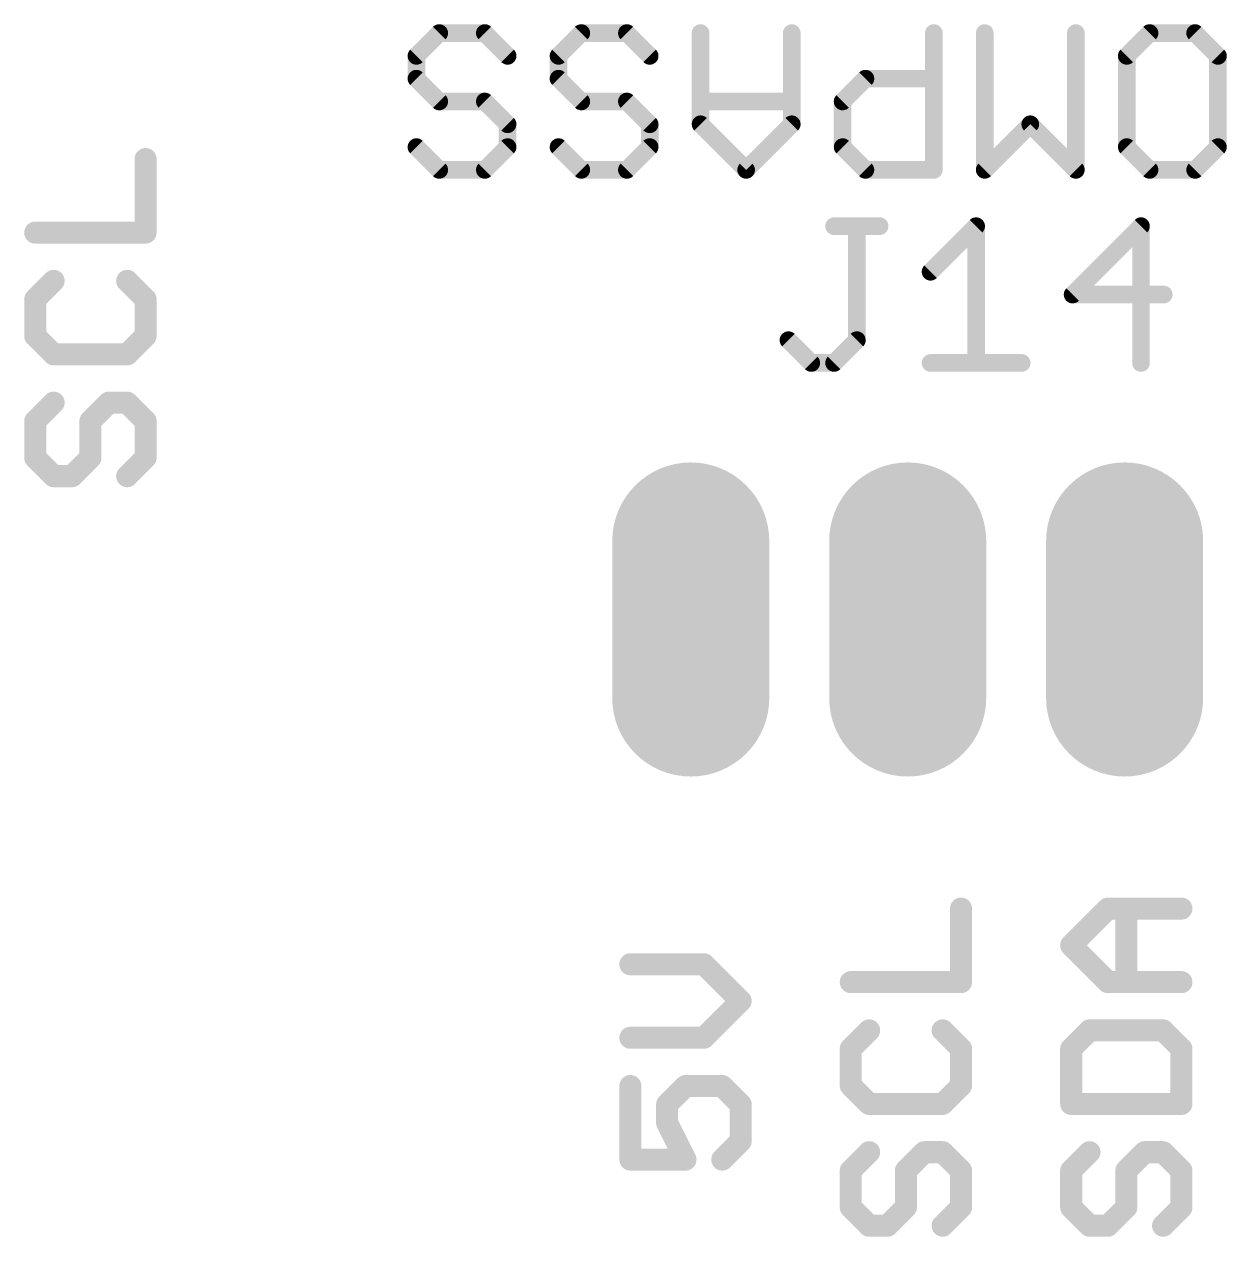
# Model space of a CAD drawing. Extents: x -38.3 to 35.6, y -39 to 39.9.
# Drawn here: x -5.72 to 1.21, y 27.3 to 34.29 of the extents above; entities that cross this region are included whole.
import ezdxf

# ---------------------------------------------------------------- set-up
doc = ezdxf.new("R2010")
doc.units = 0
doc.header["$MEASUREMENT"] = 0
doc.layers.get('0').update_dxf_attribs({"linetype": 'CONTINUOUS'})
doc.layers.add('25', color=253, linetype='CONTINUOUS')

# ---------------------------------------------------------------- blocks, each defined once
blk = doc.blocks.new('LONGP100')
at = {"const_width": 1}
blk.add_lwpolyline([(-0.5, 0), (0.5, 0)], dxfattribs=at)
at = {"const_width": 0.5}
for points in [[(-0.5, 0.25, 1), (-0.5, -0.25)], [(0.5, -0.25, 1), (0.5, 0.25)]]:
    blk.add_lwpolyline(points, format="xyb", dxfattribs=at)

msp = doc.modelspace()

# ---------------------------------------------------------------- linework, layer by layer
at = {"layer": '25'}
for points, const_width in [([(-3.4557, 34.1079), (-3.3243, 34.2392)], 0.1016), ([(-3.3243, 34.2392), (-3.0616, 34.2392)], 0.1016), ([(-3.0616, 34.2392), (-2.9303, 34.1079)], 0.1016), ([(-2.6371, 34.1079), (-2.5057, 34.2392)], 0.1016), ([(-2.5057, 34.2392), (-2.243, 34.2392)], 0.1016), ([(-2.243, 34.2392), (-2.1117, 34.1079)], 0.1016), ([(-1.8185, 33.7138), (-1.8185, 34.2392)], 0.1016), ([(-1.2931, 34.2392), (-1.2931, 33.7138)], 0.1016), ([(-0.4745, 34.2392), (-0.4745, 33.4511)], 0.1016), ([(-0.1813, 33.4511), (-0.1813, 34.2392)], 0.1016), ([(0.344, 34.2392), (0.344, 33.4511)], 0.1016), ([(0.7686, 34.2392), (0.6372, 34.1079)], 0.1016), ([(1.0313, 34.2392), (0.7686, 34.2392)], 0.1016), ([(1.1626, 34.1079), (1.0313, 34.2392)], 0.1016), ([(-3.4557, 33.9765), (-3.4557, 34.1079)], 0.1016), ([(-2.6371, 33.9765), (-2.6371, 34.1079)], 0.1016), ([(0.6372, 34.1079), (0.6372, 33.5825)], 0.1016), ([(1.1626, 33.5825), (1.1626, 34.1079)], 0.1016), ([(-3.3243, 33.8452), (-3.4557, 33.9765)], 0.1016), ([(-2.5057, 33.8452), (-2.6371, 33.9765)], 0.1016), ([(-0.9999, 33.8452), (-0.8686, 33.9765)], 0.1016), ([(-0.8686, 33.9765), (-0.4745, 33.9765)], 0.1016), ([(-3.0616, 33.8452), (-3.3243, 33.8452)], 0.1016), ([(-2.9303, 33.7138), (-3.0616, 33.8452)], 0.1016), ([(-2.243, 33.8452), (-2.5057, 33.8452)], 0.1016), ([(-2.1117, 33.7138), (-2.243, 33.8452)], 0.1016), ([(-1.2931, 33.8452), (-1.8185, 33.8452)], 0.1016), ([(-0.9999, 33.5825), (-0.9999, 33.8452)], 0.1016), ([(-2.9303, 33.5825), (-2.9303, 33.7138)], 0.1016), ([(-2.1117, 33.5825), (-2.1117, 33.7138)], 0.1016), ([(-1.5558, 33.4511), (-1.8185, 33.7138)], 0.1016), ([(-1.2931, 33.7138), (-1.5558, 33.4511)], 0.1016), ([(0.0814, 33.7138), (-0.1813, 33.4511)], 0.1016), ([(0.344, 33.4511), (0.0814, 33.7138)], 0.1016), ([(-3.4557, 33.5825), (-3.3243, 33.4511)], 0.1016), ([(-3.0616, 33.4511), (-2.9303, 33.5825)], 0.1016), ([(-2.6371, 33.5825), (-2.5057, 33.4511)], 0.1016), ([(-2.243, 33.4511), (-2.1117, 33.5825)], 0.1016), ([(-0.8686, 33.4511), (-0.9999, 33.5825)], 0.1016), ([(0.6372, 33.5825), (0.7686, 33.4511)], 0.1016), ([(1.0313, 33.4511), (1.1626, 33.5825)], 0.1016), ([(-5.0165, 33.0898), (-5.0165, 33.5135)], 0.127), ([(-3.3243, 33.4511), (-3.0616, 33.4511)], 0.1016), ([(-2.5057, 33.4511), (-2.243, 33.4511)], 0.1016), ([(-0.4745, 33.4511), (-0.8686, 33.4511)], 0.1016), ([(0.7686, 33.4511), (1.0313, 33.4511)], 0.1016), ([(-5.652, 33.0898), (-5.0165, 33.0898)], 0.127), ([(-1.0492, 33.1269), (-0.7866, 33.1269)], 0.1016), ([(-0.9179, 32.4701), (-0.9179, 33.1269)], 0.1016), ([(-0.4934, 32.8642), (-0.2307, 33.1269)], 0.1016), ([(-0.2307, 33.1269), (-0.2307, 32.3388)], 0.1016), ([(0.7193, 33.1269), (0.3252, 32.7328)], 0.1016), ([(0.7193, 32.3388), (0.7193, 33.1269)], 0.1016), ([(-5.5461, 32.8118), (-5.652, 32.7059)], 0.127), ([(-5.0165, 32.7059), (-5.1224, 32.8118)], 0.127), ([(-5.652, 32.7059), (-5.652, 32.4941)], 0.127), ([(-5.0165, 32.4941), (-5.0165, 32.7059)], 0.127), ([(0.3252, 32.7328), (0.8506, 32.7328)], 0.1016), ([(-5.652, 32.4941), (-5.5461, 32.3881)], 0.127), ([(-5.1224, 32.3881), (-5.0165, 32.4941)], 0.127), ([(-1.3119, 32.4701), (-1.1806, 32.3388)], 0.1016), ([(-1.0492, 32.3388), (-0.9179, 32.4701)], 0.1016), ([(-5.5461, 32.3881), (-5.1224, 32.3881)], 0.127), ([(-1.1806, 32.3388), (-1.0492, 32.3388)], 0.1016), ([(-0.4934, 32.3388), (0.032, 32.3388)], 0.1016), ([(-5.5461, 32.1102), (-5.652, 32.0043)], 0.127), ([(-5.3343, 32.0043), (-5.2283, 32.1102)], 0.127), ([(-5.2283, 32.1102), (-5.1224, 32.1102)], 0.127), ([(-5.1224, 32.1102), (-5.0165, 32.0043)], 0.127), ([(-5.652, 32.0043), (-5.652, 31.7924)], 0.127), ([(-5.3343, 31.7924), (-5.3343, 32.0043)], 0.127), ([(-5.0165, 32.0043), (-5.0165, 31.7924)], 0.127), ([(-5.652, 31.7924), (-5.5461, 31.6865)], 0.127), ([(-5.4402, 31.6865), (-5.3343, 31.7924)], 0.127), ([(-5.0165, 31.7924), (-5.1224, 31.6865)], 0.127), ([(-5.5461, 31.6865), (-5.4402, 31.6865)], 0.127), ([(-0.3175, 28.7718), (-0.3175, 29.1955)], 0.127), ([(0.317, 28.9836), (0.5288, 29.1955)], 0.127), ([(0.5288, 29.1955), (0.9525, 29.1955)], 0.127), ([(0.6347, 28.7718), (0.6347, 29.1955)], 0.127), ([(0.5288, 28.7718), (0.317, 28.9836)], 0.127), ([(-1.7993, 28.8748), (-2.223, 28.8748)], 0.127), ([(-1.5875, 28.663), (-1.7993, 28.8748)], 0.127), ([(-0.953, 28.7718), (-0.3175, 28.7718)], 0.127), ([(0.9525, 28.7718), (0.5288, 28.7718)], 0.127), ([(-1.7993, 28.4511), (-1.5875, 28.663)], 0.127), ([(-2.223, 28.4511), (-1.7993, 28.4511)], 0.127), ([(-0.8471, 28.4938), (-0.953, 28.3879)], 0.127), ([(-0.3175, 28.3879), (-0.4234, 28.4938)], 0.127), ([(0.4229, 28.4938), (0.317, 28.3879)], 0.127), ([(0.8466, 28.4938), (0.4229, 28.4938)], 0.127), ([(0.9525, 28.3879), (0.8466, 28.4938)], 0.127), ([(-0.953, 28.3879), (-0.953, 28.1761)], 0.127), ([(-0.3175, 28.1761), (-0.3175, 28.3879)], 0.127), ([(0.317, 28.3879), (0.317, 28.0701)], 0.127), ([(0.9525, 28.0701), (0.9525, 28.3879)], 0.127), ([(-2.223, 28.1732), (-2.223, 27.7495)], 0.127), ([(-2.0112, 28.0673), (-1.9053, 28.1732)], 0.127), ([(-1.9053, 28.1732), (-1.6934, 28.1732)], 0.127), ([(-1.6934, 28.1732), (-1.5875, 28.0673)], 0.127), ([(-0.953, 28.1761), (-0.8471, 28.0701)], 0.127), ([(-0.4234, 28.0701), (-0.3175, 28.1761)], 0.127), ([(-2.0112, 27.9613), (-2.0112, 28.0673)], 0.127), ([(-1.5875, 28.0673), (-1.5875, 27.8554)], 0.127), ([(-0.8471, 28.0701), (-0.4234, 28.0701)], 0.127), ([(0.317, 28.0701), (0.9525, 28.0701)], 0.127), ([(-1.9053, 27.7495), (-2.0112, 27.9613)], 0.127), ([(-1.5875, 27.8554), (-1.6934, 27.7495)], 0.127), ([(-2.223, 27.7495), (-1.9053, 27.7495)], 0.127), ([(-0.8471, 27.7922), (-0.953, 27.6863)], 0.127), ([(-0.6353, 27.6863), (-0.5293, 27.7922)], 0.127), ([(-0.5293, 27.7922), (-0.4234, 27.7922)], 0.127), ([(-0.4234, 27.7922), (-0.3175, 27.6863)], 0.127), ([(0.4229, 27.7922), (0.317, 27.6863)], 0.127), ([(0.6347, 27.6863), (0.7407, 27.7922)], 0.127), ([(0.7407, 27.7922), (0.8466, 27.7922)], 0.127), ([(0.8466, 27.7922), (0.9525, 27.6863)], 0.127), ([(-0.953, 27.6863), (-0.953, 27.4744)], 0.127), ([(-0.6353, 27.4744), (-0.6353, 27.6863)], 0.127), ([(-0.3175, 27.6863), (-0.3175, 27.4744)], 0.127), ([(0.317, 27.6863), (0.317, 27.4744)], 0.127), ([(0.6347, 27.4744), (0.6347, 27.6863)], 0.127), ([(0.9525, 27.6863), (0.9525, 27.4744)], 0.127), ([(-0.953, 27.4744), (-0.8471, 27.3685)], 0.127), ([(-0.7412, 27.3685), (-0.6353, 27.4744)], 0.127), ([(-0.3175, 27.4744), (-0.4234, 27.3685)], 0.127), ([(0.317, 27.4744), (0.4229, 27.3685)], 0.127), ([(0.5288, 27.3685), (0.6347, 27.4744)], 0.127), ([(0.9525, 27.4744), (0.8466, 27.3685)], 0.127), ([(-0.8471, 27.3685), (-0.7412, 27.3685)], 0.127), ([(0.4229, 27.3685), (0.5288, 27.3685)], 0.127)]:
    msp.add_lwpolyline(points, dxfattribs=dict(at, const_width=const_width))
for points, const_width in [([(-3.3243, 34.2646, 1), (-3.3243, 34.2138)], 0.0508), ([(-3.3063, 34.2212, 1), (-3.3423, 34.2572)], 0.0508), ([(-3.0437, 34.2572, 1), (-3.0796, 34.2212)], 0.0508), ([(-3.0616, 34.2138, 1), (-3.0616, 34.2646)], 0.0508), ([(-2.5057, 34.2646, 1), (-2.5057, 34.2138)], 0.0508), ([(-2.4878, 34.2212, 1), (-2.5237, 34.2572)], 0.0508), ([(-2.2251, 34.2572, 1), (-2.261, 34.2212)], 0.0508), ([(-2.243, 34.2138, 1), (-2.243, 34.2646)], 0.0508), ([(-1.7931, 34.2392, 1), (-1.8439, 34.2392)], 0.0508), ([(-1.2677, 34.2392, 1), (-1.3185, 34.2392)], 0.0508), ([(-0.4491, 34.2392, 1), (-0.4999, 34.2392)], 0.0508), ([(-0.1559, 34.2392, 1), (-0.2067, 34.2392)], 0.0508), ([(0.3694, 34.2392, 1), (0.3186, 34.2392)], 0.0508), ([(0.7686, 34.2646, 1), (0.7686, 34.2138)], 0.0508), ([(0.7865, 34.2212, 1), (0.7506, 34.2572)], 0.0508), ([(1.0492, 34.2572, 1), (1.0133, 34.2212)], 0.0508), ([(1.0313, 34.2138, 1), (1.0313, 34.2646)], 0.0508), ([(-3.4303, 34.1079, 1), (-3.4811, 34.1079)], 0.0508), ([(-2.6117, 34.1079, 1), (-2.6625, 34.1079)], 0.0508), ([(0.6626, 34.1079, 1), (0.6118, 34.1079)], 0.0508), ([(1.188, 34.1079, 1), (1.1372, 34.1079)], 0.0508), ([(-3.4736, 34.1258, 1), (-3.4377, 34.0899)], 0.0508), ([(-2.9482, 34.0899, 1), (-2.9123, 34.1258)], 0.0508), ([(-2.655, 34.1258, 1), (-2.6191, 34.0899)], 0.0508), ([(-2.1297, 34.0899, 1), (-2.0937, 34.1258)], 0.0508), ([(0.6193, 34.1258, 1), (0.6552, 34.0899)], 0.0508), ([(1.1447, 34.0899, 1), (1.1806, 34.1258)], 0.0508), ([(-3.4377, 33.9945, 1), (-3.4736, 33.9585)], 0.0508), ([(-2.6191, 33.9945, 1), (-2.655, 33.9585)], 0.0508), ([(-0.8686, 34.0019, 1), (-0.8686, 33.9511)], 0.0508), ([(-0.8506, 33.9585, 1), (-0.8865, 33.9945)], 0.0508), ([(-0.4745, 33.9511, 1), (-0.4745, 34.0019)], 0.0508), ([(-3.4811, 33.9765, 1), (-3.4303, 33.9765)], 0.0508), ([(-2.6625, 33.9765, 1), (-2.6117, 33.9765)], 0.0508), ([(-3.3243, 33.8706, 1), (-3.3243, 33.8198)], 0.0508), ([(-3.3423, 33.8272, 1), (-3.3063, 33.8631)], 0.0508), ([(-3.0437, 33.8631, 1), (-3.0796, 33.8272)], 0.0508), ([(-3.0616, 33.8198, 1), (-3.0616, 33.8706)], 0.0508), ([(-2.5057, 33.8706, 1), (-2.5057, 33.8198)], 0.0508), ([(-2.5237, 33.8272, 1), (-2.4878, 33.8631)], 0.0508), ([(-2.2251, 33.8631, 1), (-2.261, 33.8272)], 0.0508), ([(-2.243, 33.8198, 1), (-2.243, 33.8706)], 0.0508), ([(-1.8185, 33.8706, 1), (-1.8185, 33.8198)], 0.0508), ([(-1.2931, 33.8198, 1), (-1.2931, 33.8706)], 0.0508), ([(-0.9745, 33.8452, 1), (-1.0253, 33.8452)], 0.0508), ([(-1.0179, 33.8631, 1), (-0.982, 33.8272)], 0.0508), ([(-2.9049, 33.7138, 1), (-2.9557, 33.7138)], 0.0508), ([(-2.9482, 33.6959, 1), (-2.9123, 33.7318)], 0.0508), ([(-2.0863, 33.7138, 1), (-2.1371, 33.7138)], 0.0508), ([(-2.1297, 33.6959, 1), (-2.0937, 33.7318)], 0.0508), ([(-1.8005, 33.7318, 1), (-1.8365, 33.6959)], 0.0508), ([(-1.8439, 33.7138, 1), (-1.7931, 33.7138)], 0.0508), ([(-1.3185, 33.7138, 1), (-1.2677, 33.7138)], 0.0508), ([(-1.2752, 33.6959, 1), (-1.3111, 33.7318)], 0.0508), ([(0.0993, 33.7318, 1), (0.0634, 33.6959)], 0.0508), ([(0.0993, 33.6959, 1), (0.0634, 33.7318)], 0.0508), ([(-3.4377, 33.6004, 1), (-3.4736, 33.5645)], 0.0508), ([(-2.9557, 33.5825, 1), (-2.9049, 33.5825)], 0.0508), ([(-2.9123, 33.5645, 1), (-2.9482, 33.6004)], 0.0508), ([(-2.6191, 33.6004, 1), (-2.655, 33.5645)], 0.0508), ([(-2.1371, 33.5825, 1), (-2.0863, 33.5825)], 0.0508), ([(-2.0937, 33.5645, 1), (-2.1297, 33.6004)], 0.0508), ([(-0.982, 33.6004, 1), (-1.0179, 33.5645)], 0.0508), ([(-1.0253, 33.5825, 1), (-0.9745, 33.5825)], 0.0508), ([(0.6118, 33.5825, 1), (0.6626, 33.5825)], 0.0508), ([(0.6552, 33.6004, 1), (0.6193, 33.5645)], 0.0508), ([(1.1372, 33.5825, 1), (1.188, 33.5825)], 0.0508), ([(1.1806, 33.5645, 1), (1.1447, 33.6004)], 0.0508), ([(-4.9848, 33.5135, 1), (-5.0483, 33.5135)], 0.0635), ([(-3.3243, 33.4765, 1), (-3.3243, 33.4257)], 0.0508), ([(-3.3423, 33.4332, 1), (-3.3063, 33.4691)], 0.0508), ([(-3.0796, 33.4691, 1), (-3.0437, 33.4332)], 0.0508), ([(-3.0616, 33.4257, 1), (-3.0616, 33.4765)], 0.0508), ([(-2.5057, 33.4765, 1), (-2.5057, 33.4257)], 0.0508), ([(-2.5237, 33.4332, 1), (-2.4878, 33.4691)], 0.0508), ([(-2.261, 33.4691, 1), (-2.2251, 33.4332)], 0.0508), ([(-2.243, 33.4257, 1), (-2.243, 33.4765)], 0.0508), ([(-1.5738, 33.4691, 1), (-1.5378, 33.4332)], 0.0508), ([(-1.5738, 33.4332, 1), (-1.5378, 33.4691)], 0.0508), ([(-0.8686, 33.4765, 1), (-0.8686, 33.4257)], 0.0508), ([(-0.8865, 33.4332, 1), (-0.8506, 33.4691)], 0.0508), ([(-0.4999, 33.4511, 1), (-0.4491, 33.4511)], 0.0508), ([(-0.4745, 33.4257, 1), (-0.4745, 33.4765)], 0.0508), ([(-0.1993, 33.4691, 1), (-0.1634, 33.4332)], 0.0508), ([(-0.2067, 33.4511, 1), (-0.1559, 33.4511)], 0.0508), ([(0.3186, 33.4511, 1), (0.3694, 33.4511)], 0.0508), ([(0.3261, 33.4332, 1), (0.362, 33.4691)], 0.0508), ([(0.7686, 33.4765, 1), (0.7686, 33.4257)], 0.0508), ([(0.7506, 33.4332, 1), (0.7865, 33.4691)], 0.0508), ([(1.0133, 33.4691, 1), (1.0492, 33.4332)], 0.0508), ([(1.0313, 33.4257, 1), (1.0313, 33.4765)], 0.0508), ([(-5.652, 33.1215, 1), (-5.652, 33.058)], 0.0635), ([(-5.0483, 33.0898, 1), (-4.9848, 33.0898)], 0.0635), ([(-5.0165, 33.058, 1), (-5.0165, 33.1215)], 0.0635), ([(-1.0492, 33.1523, 1), (-1.0492, 33.1015)], 0.0508), ([(-0.8925, 33.1269, 1), (-0.9433, 33.1269)], 0.0508), ([(-0.7866, 33.1015, 1), (-0.7866, 33.1523)], 0.0508), ([(-0.2053, 33.1269, 1), (-0.2561, 33.1269)], 0.0508), ([(-0.2127, 33.1089, 1), (-0.2486, 33.1448)], 0.0508), ([(0.7447, 33.1269, 1), (0.6939, 33.1269)], 0.0508), ([(0.7372, 33.1089, 1), (0.7013, 33.1448)], 0.0508), ([(-0.5113, 32.8821, 1), (-0.4754, 32.8462)], 0.0508), ([(-5.5237, 32.7894, 1), (-5.5686, 32.8343)], 0.0635), ([(-5.1, 32.8343, 1), (-5.1449, 32.7894)], 0.0635), ([(-5.6203, 32.7059, 1), (-5.6838, 32.7059)], 0.0635), ([(-5.6745, 32.7284, 1), (-5.6296, 32.6835)], 0.0635), ([(-4.9848, 32.7059, 1), (-5.0483, 32.7059)], 0.0635), ([(-5.039, 32.6835, 1), (-4.994, 32.7284)], 0.0635), ([(0.3252, 32.7582, 1), (0.3252, 32.7074)], 0.0508), ([(0.3073, 32.7508, 1), (0.3432, 32.7149)], 0.0508), ([(0.8506, 32.7074, 1), (0.8506, 32.7582)], 0.0508), ([(-5.6296, 32.5165, 1), (-5.6745, 32.4716)], 0.0635), ([(-4.994, 32.4716, 1), (-5.039, 32.5165)], 0.0635), ([(-5.6838, 32.4941, 1), (-5.6203, 32.4941)], 0.0635), ([(-5.0483, 32.4941, 1), (-4.9848, 32.4941)], 0.0635), ([(-1.294, 32.4881, 1), (-1.3299, 32.4522)], 0.0508), ([(-0.9433, 32.4701, 1), (-0.8925, 32.4701)], 0.0508), ([(-0.8999, 32.4522, 1), (-0.9359, 32.4881)], 0.0508), ([(-5.5461, 32.4199, 1), (-5.5461, 32.3564)], 0.0635), ([(-5.5686, 32.3657, 1), (-5.5237, 32.4106)], 0.0635), ([(-5.1449, 32.4106, 1), (-5.1, 32.3657)], 0.0635), ([(-5.1224, 32.3564, 1), (-5.1224, 32.4199)], 0.0635), ([(-1.1806, 32.3642, 1), (-1.1806, 32.3134)], 0.0508), ([(-1.1986, 32.3208, 1), (-1.1626, 32.3568)], 0.0508), ([(-1.0672, 32.3568, 1), (-1.0313, 32.3208)], 0.0508), ([(-1.0492, 32.3134, 1), (-1.0492, 32.3642)], 0.0508), ([(-0.4934, 32.3642, 1), (-0.4934, 32.3134)], 0.0508), ([(-0.2561, 32.3388, 1), (-0.2053, 32.3388)], 0.0508), ([(0.032, 32.3134, 1), (0.032, 32.3642)], 0.0508), ([(0.6939, 32.3388, 1), (0.7447, 32.3388)], 0.0508), ([(-5.5237, 32.0877, 1), (-5.5686, 32.1326)], 0.0635), ([(-5.2283, 32.1419, 1), (-5.2283, 32.0784)], 0.0635), ([(-5.2059, 32.0877, 1), (-5.2508, 32.1326)], 0.0635), ([(-5.1, 32.1326, 1), (-5.1449, 32.0877)], 0.0635), ([(-5.1224, 32.0784, 1), (-5.1224, 32.1419)], 0.0635), ([(-5.6203, 32.0043, 1), (-5.6838, 32.0043)], 0.0635), ([(-5.3025, 32.0043, 1), (-5.366, 32.0043)], 0.0635), ([(-4.9848, 32.0043, 1), (-5.0483, 32.0043)], 0.0635), ([(-5.6745, 32.0267, 1), (-5.6296, 31.9818)], 0.0635), ([(-5.3567, 32.0267, 1), (-5.3118, 31.9818)], 0.0635), ([(-5.039, 31.9818, 1), (-4.994, 32.0267)], 0.0635), ([(-5.6296, 31.8149, 1), (-5.6745, 31.77)], 0.0635), ([(-5.3118, 31.77, 1), (-5.3567, 31.8149)], 0.0635), ([(-4.994, 31.77, 1), (-5.039, 31.8149)], 0.0635), ([(-5.6838, 31.7924, 1), (-5.6203, 31.7924)], 0.0635), ([(-5.366, 31.7924, 1), (-5.3025, 31.7924)], 0.0635), ([(-5.0483, 31.7924, 1), (-4.9848, 31.7924)], 0.0635), ([(-5.5461, 31.7183, 1), (-5.5461, 31.6548)], 0.0635), ([(-5.5686, 31.664, 1), (-5.5237, 31.709)], 0.0635), ([(-5.4626, 31.709, 1), (-5.4177, 31.664)], 0.0635), ([(-5.4402, 31.6548, 1), (-5.4402, 31.7183)], 0.0635), ([(-5.1449, 31.709, 1), (-5.1, 31.664)], 0.0635), ([(-0.2858, 29.1955, 1), (-0.3493, 29.1955)], 0.0635), ([(0.5288, 29.2272, 1), (0.5288, 29.1637)], 0.0635), ([(0.5513, 29.173, 1), (0.5064, 29.2179)], 0.0635), ([(0.6665, 29.1955, 1), (0.603, 29.1955)], 0.0635), ([(0.9525, 29.1637, 1), (0.9525, 29.2272)], 0.0635), ([(0.3394, 29.0061, 1), (0.2945, 28.9612)], 0.0635), ([(0.2945, 29.0061, 1), (0.3394, 28.9612)], 0.0635), ([(-2.223, 28.9066, 1), (-2.223, 28.8431)], 0.0635), ([(-1.7769, 28.8973, 1), (-1.8218, 28.8524)], 0.0635), ([(-1.7993, 28.8431, 1), (-1.7993, 28.9066)], 0.0635), ([(-0.953, 28.8035, 1), (-0.953, 28.74)], 0.0635), ([(-0.3493, 28.7718, 1), (-0.2858, 28.7718)], 0.0635), ([(-0.3175, 28.74, 1), (-0.3175, 28.8035)], 0.0635), ([(0.5288, 28.8035, 1), (0.5288, 28.74)], 0.0635), ([(0.5064, 28.7493, 1), (0.5513, 28.7942)], 0.0635), ([(0.603, 28.7718, 1), (0.6665, 28.7718)], 0.0635), ([(0.9525, 28.74, 1), (0.9525, 28.8035)], 0.0635), ([(-1.565, 28.6405, 1), (-1.61, 28.6854)], 0.0635), ([(-1.61, 28.6405, 1), (-1.565, 28.6854)], 0.0635), ([(-2.223, 28.4829, 1), (-2.223, 28.4194)], 0.0635), ([(-1.8218, 28.4736, 1), (-1.7769, 28.4287)], 0.0635), ([(-1.7993, 28.4194, 1), (-1.7993, 28.4829)], 0.0635), ([(-0.8247, 28.4714, 1), (-0.8696, 28.5163)], 0.0635), ([(-0.401, 28.5163, 1), (-0.4459, 28.4714)], 0.0635), ([(0.4229, 28.5256, 1), (0.4229, 28.4621)], 0.0635), ([(0.4453, 28.4714, 1), (0.4004, 28.5163)], 0.0635), ([(0.869, 28.5163, 1), (0.8241, 28.4714)], 0.0635), ([(0.8466, 28.4621, 1), (0.8466, 28.5256)], 0.0635), ([(-0.9213, 28.3879, 1), (-0.9848, 28.3879)], 0.0635), ([(-0.9755, 28.4104, 1), (-0.9306, 28.3655)], 0.0635), ([(-0.2858, 28.3879, 1), (-0.3493, 28.3879)], 0.0635), ([(-0.34, 28.3655, 1), (-0.295, 28.4104)], 0.0635), ([(0.3487, 28.3879, 1), (0.2852, 28.3879)], 0.0635), ([(0.2945, 28.4104, 1), (0.3394, 28.3655)], 0.0635), ([(0.9843, 28.3879, 1), (0.9207, 28.3879)], 0.0635), ([(0.93, 28.3655, 1), (0.975, 28.4104)], 0.0635), ([(-2.1913, 28.1732, 1), (-2.2548, 28.1732)], 0.0635), ([(-1.9053, 28.2049, 1), (-1.9053, 28.1414)], 0.0635), ([(-1.8828, 28.1507, 1), (-1.9277, 28.1956)], 0.0635), ([(-1.671, 28.1956, 1), (-1.7159, 28.1507)], 0.0635), ([(-1.6934, 28.1414, 1), (-1.6934, 28.2049)], 0.0635), ([(-0.9306, 28.1985, 1), (-0.9755, 28.1536)], 0.0635), ([(-0.295, 28.1536, 1), (-0.34, 28.1985)], 0.0635), ([(-0.9848, 28.1761, 1), (-0.9213, 28.1761)], 0.0635), ([(-0.3493, 28.1761, 1), (-0.2858, 28.1761)], 0.0635), ([(-1.9794, 28.0673, 1), (-2.0429, 28.0673)], 0.0635), ([(-2.0336, 28.0897, 1), (-1.9887, 28.0448)], 0.0635), ([(-1.5558, 28.0673, 1), (-1.6193, 28.0673)], 0.0635), ([(-1.61, 28.0448, 1), (-1.565, 28.0897)], 0.0635), ([(-0.8471, 28.1019, 1), (-0.8471, 28.0384)], 0.0635), ([(-0.8696, 28.0477, 1), (-0.8247, 28.0926)], 0.0635), ([(-0.4459, 28.0926, 1), (-0.401, 28.0477)], 0.0635), ([(-0.4234, 28.0384, 1), (-0.4234, 28.1019)], 0.0635), ([(0.2852, 28.0701, 1), (0.3487, 28.0701)], 0.0635), ([(0.317, 28.1019, 1), (0.317, 28.0384)], 0.0635), ([(0.9207, 28.0701, 1), (0.9843, 28.0701)], 0.0635), ([(0.9525, 28.0384, 1), (0.9525, 28.1019)], 0.0635), ([(-1.9828, 27.9755, 1), (-2.0396, 27.9471)], 0.0635), ([(-2.0429, 27.9613, 1), (-1.9794, 27.9613)], 0.0635), ([(-1.6193, 27.8554, 1), (-1.5558, 27.8554)], 0.0635), ([(-1.565, 27.833, 1), (-1.61, 27.8779)], 0.0635), ([(-2.223, 27.7813, 1), (-2.223, 27.7178)], 0.0635), ([(-1.9053, 27.7178, 1), (-1.9053, 27.7813)], 0.0635), ([(-1.7159, 27.772, 1), (-1.671, 27.727)], 0.0635), ([(-0.8247, 27.7697, 1), (-0.8696, 27.8146)], 0.0635), ([(-0.5293, 27.8239, 1), (-0.5293, 27.7604)], 0.0635), ([(-0.5069, 27.7697, 1), (-0.5518, 27.8146)], 0.0635), ([(-0.401, 27.8146, 1), (-0.4459, 27.7697)], 0.0635), ([(-0.4234, 27.7604, 1), (-0.4234, 27.8239)], 0.0635), ([(0.4453, 27.7697, 1), (0.4004, 27.8146)], 0.0635), ([(0.7407, 27.8239, 1), (0.7407, 27.7604)], 0.0635), ([(0.7631, 27.7697, 1), (0.7182, 27.8146)], 0.0635), ([(0.869, 27.8146, 1), (0.8241, 27.7697)], 0.0635), ([(0.8466, 27.7604, 1), (0.8466, 27.8239)], 0.0635), ([(-2.2548, 27.7495, 1), (-2.1913, 27.7495)], 0.0635), ([(-1.9337, 27.7353, 1), (-1.8769, 27.7637)], 0.0635), ([(-0.9213, 27.6863, 1), (-0.9848, 27.6863)], 0.0635), ([(-0.9755, 27.7087, 1), (-0.9306, 27.6638)], 0.0635), ([(-0.6035, 27.6863, 1), (-0.667, 27.6863)], 0.0635), ([(-0.6577, 27.7087, 1), (-0.6128, 27.6638)], 0.0635), ([(-0.2858, 27.6863, 1), (-0.3493, 27.6863)], 0.0635), ([(-0.34, 27.6638, 1), (-0.295, 27.7087)], 0.0635), ([(0.3487, 27.6863, 1), (0.2852, 27.6863)], 0.0635), ([(0.2945, 27.7087, 1), (0.3394, 27.6638)], 0.0635), ([(0.6665, 27.6863, 1), (0.603, 27.6863)], 0.0635), ([(0.6123, 27.7087, 1), (0.6572, 27.6638)], 0.0635), ([(0.9843, 27.6863, 1), (0.9207, 27.6863)], 0.0635), ([(0.93, 27.6638, 1), (0.975, 27.7087)], 0.0635), ([(-0.9306, 27.4969, 1), (-0.9755, 27.452)], 0.0635), ([(-0.6128, 27.452, 1), (-0.6577, 27.4969)], 0.0635), ([(-0.295, 27.452, 1), (-0.34, 27.4969)], 0.0635), ([(0.3394, 27.4969, 1), (0.2945, 27.452)], 0.0635), ([(0.6572, 27.452, 1), (0.6123, 27.4969)], 0.0635), ([(0.975, 27.452, 1), (0.93, 27.4969)], 0.0635), ([(-0.9848, 27.4744, 1), (-0.9213, 27.4744)], 0.0635), ([(-0.667, 27.4744, 1), (-0.6035, 27.4744)], 0.0635), ([(-0.3493, 27.4744, 1), (-0.2858, 27.4744)], 0.0635), ([(0.2852, 27.4744, 1), (0.3487, 27.4744)], 0.0635), ([(0.603, 27.4744, 1), (0.6665, 27.4744)], 0.0635), ([(0.9207, 27.4744, 1), (0.9843, 27.4744)], 0.0635), ([(-0.8471, 27.4002, 1), (-0.8471, 27.3368)], 0.0635), ([(-0.8696, 27.346, 1), (-0.8247, 27.391)], 0.0635), ([(-0.7636, 27.391, 1), (-0.7187, 27.346)], 0.0635), ([(-0.7412, 27.3368, 1), (-0.7412, 27.4002)], 0.0635), ([(-0.4459, 27.391, 1), (-0.401, 27.346)], 0.0635), ([(0.4229, 27.4002, 1), (0.4229, 27.3368)], 0.0635), ([(0.4004, 27.346, 1), (0.4453, 27.391)], 0.0635), ([(0.5064, 27.391, 1), (0.5513, 27.346)], 0.0635), ([(0.5288, 27.3368, 1), (0.5288, 27.4002)], 0.0635), ([(0.8241, 27.391, 1), (0.869, 27.346)], 0.0635)]:
    msp.add_lwpolyline(points, format="xyb", dxfattribs=dict(at, const_width=const_width))

# ---------------------------------------------------------------- block references
at = {"layer": '25', "xscale": 0.9048, "yscale": 0.9048, "rotation": 270}
for p in [(-1.875, 30.861), (-1.875, 30.861), (-0.625, 30.861), (-0.625, 30.861), (0.625, 30.861), (0.625, 30.861)]:
    msp.add_blockref('LONGP100', p, dxfattribs=at)

doc.saveas('drawing.dxf')
